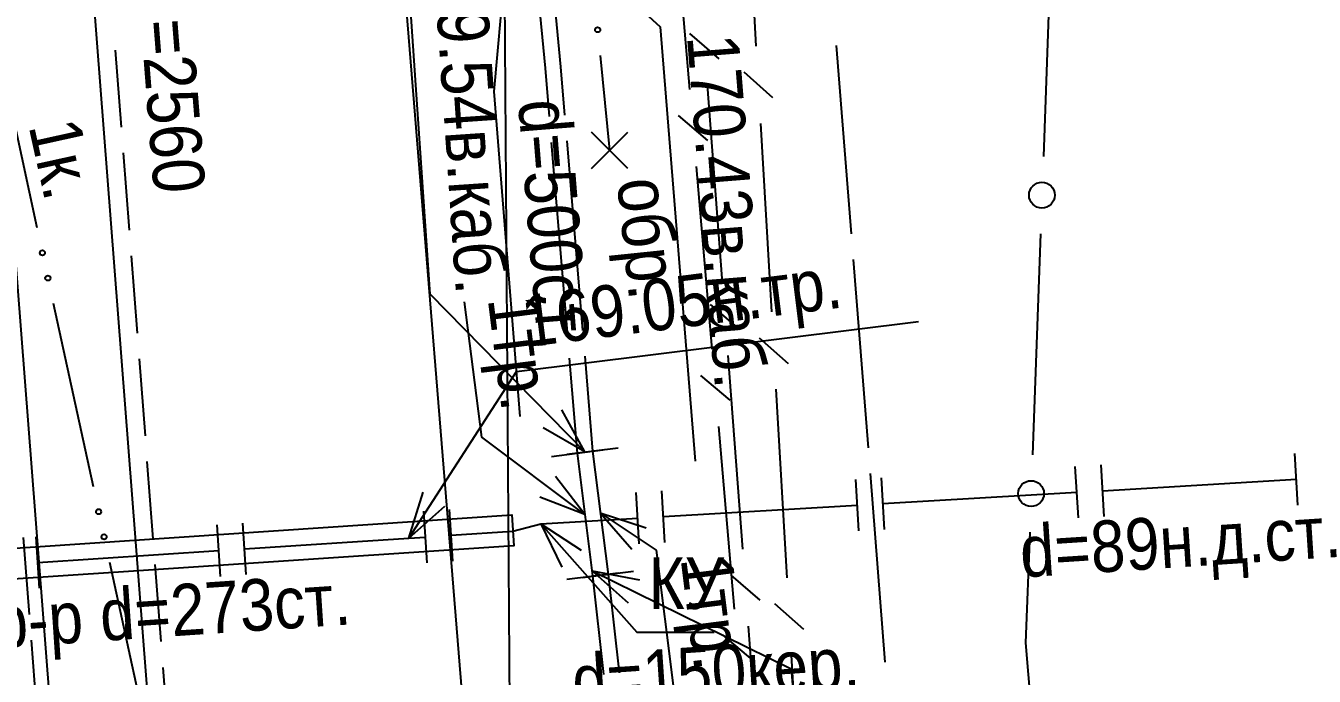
# Model space of a CAD drawing. Header units: metres. Extents: x -3947 to -3704, y 4976 to 6609.
# Drawn here: x -3845.8 to -3820.81, y 5846.71 to 5859.31 of the extents above; entities that cross this region are included whole.
import ezdxf
from ezdxf.enums import TextEntityAlignment as Align

# ---------------------------------------------------------------- set-up
doc = ezdxf.new("R2010")
doc.units = ezdxf.units.M
doc.header["$MEASUREMENT"] = 0
for name, color, linetype, lineweight in [('Водопровод', 7, 'Continuous', 25), ('Газопровод', 7, 'Continuous', 25), ('Кабели', 7, 'Continuous', 25), ('Кабель защиты', 7, 'Continuous', 25), ('Кабель связи', 7, 'Continuous', 25), ('Кабель электрический', 7, 'Continuous', 25), ('Канализация самотёчная', 7, 'Continuous', 25)]:
    doc.layers.add(name, color=color, linetype=linetype, lineweight=lineweight)
doc.styles.add('Style-RUSSIAN_1251', font='RUSSIAN_1251.shx')
doc.styles.add('Style-RUSSIAN_1251 I 0.00000', font='RUSSIAN_1251.shx')

msp = doc.modelspace()

# ---------------------------------------------------------------- linework, layer by layer
at = {"layer": 'Водопровод', "linetype": 'Continuous'}
msp.add_line((-3836.523, 5860.556), (-3836.373, 5839.204), dxfattribs=at)
at = {"layer": 'Водопровод', "linetype": 'Continuous', "flags": 128}
msp.add_lwpolyline([(-3836.522, 5860.269), (-3836.722, 5858.04), (-3836.219, 5851.742)], dxfattribs=at)
at = {"layer": 'Газопровод', "linetype": 'Continuous'}
for p, q in [((-3821.13, 5850.024), (-3821.189, 5851.023)), ((-3825.389, 5849.773), (-3825.448, 5850.771)), ((-3824.89, 5849.803), (-3824.948, 5850.801)), ((-3829.647, 5849.522), (-3829.706, 5850.52)), ((-3829.148, 5849.551), (-3829.207, 5850.55)), ((-3824.919, 5850.302), (-3821.159, 5850.523)), ((-3838.373, 5849.383), (-3838.094, 5850.275)), ((-3833.906, 5849.271), (-3833.965, 5850.269)), ((-3833.407, 5849.3), (-3833.466, 5850.298)), ((-3829.178, 5850.051), (-3825.418, 5850.272)), ((-3838.373, 5849.383), (-3837.674, 5850.003)), ((-3833.436, 5849.799), (-3829.677, 5850.021)), ((-3838.018, 5848.905), (-3838.084, 5849.903)), ((-3837.519, 5848.938), (-3837.585, 5849.936)), ((-3835.815, 5849.659), (-3833.935, 5849.77)), ((-3842.026, 5848.642), (-3842.092, 5849.64)), ((-3841.528, 5848.675), (-3841.593, 5849.673)), ((-3845.536, 5848.411), (-3845.601, 5849.409)), ((-3845.568, 5848.91), (-3842.059, 5849.141))]:
    msp.add_line(p, q, dxfattribs=at)
at = {"layer": 'Газопровод', "linetype": 'Continuous', "flags": 128}
for points in [[(-3838.373, 5849.383), (-3836.284, 5852.61), (-3828.488, 5853.585)], [(-3847.361, 5849.1), (-3836.375, 5849.834), (-3836.335, 5849.236), (-3847.314, 5848.502), (-3847.361, 5849.1)], [(-3837.552, 5849.437), (-3836.354, 5849.516), (-3835.815, 5849.659)], [(-3841.56, 5849.174), (-3838.373, 5849.383), (-3838.051, 5849.404)]]:
    msp.add_lwpolyline(points, dxfattribs=at)
at = {"layer": 'Кабели', "linetype": 'Continuous'}
for p, q in [((-3825.912, 5861.069), (-3826.068, 5856.782)), ((-3826.123, 5855.283), (-3826.278, 5850.996)), ((-3826.333, 5849.497), (-3826.411, 5847.353)), ((-3826.411, 5847.353), (-3826.268, 5845.584))]:
    msp.add_line(p, q, dxfattribs=at)
for centre in [(-3826.095, 5856.032), (-3826.306, 5850.246)]:
    msp.add_circle(centre, 0.25, dxfattribs=at)
at = {"layer": 'Кабель защиты', "linetype": 'Continuous'}
for q in [(-3835.404, 5848.82), (-3835.03, 5849.152)]:
    msp.add_line((-3835.815, 5849.659), q, dxfattribs=at)
at = {"layer": 'Кабель защиты', "linetype": 'Continuous', "flags": 128}
msp.add_lwpolyline([(-3835.815, 5849.659), (-3833.951, 5847.56), (-3832.454, 5847.56)], dxfattribs=at)
at = {"layer": 'Кабель связи', "linetype": 'Continuous'}
for p, q in [((-3831.853, 5862.576), (-3831.641, 5858.92)), ((-3833.234, 5861.62), (-3832.929, 5858.079)), ((-3846.357, 5858.953), (-3845.586, 5855.402)), ((-3832.354, 5858.674), (-3832.923, 5859.163)), ((-3834.663, 5858.741), (-3834.48, 5856.902)), ((-3831.877, 5858.421), (-3831.318, 5857.922)), ((-3832.296, 5854.418), (-3832.581, 5858.171)), ((-3833.152, 5857.573), (-3832.578, 5857.09)), ((-3834.834, 5856.548), (-3834.127, 5857.255)), ((-3834.126, 5856.548), (-3834.833, 5857.255)), ((-3831.554, 5857.423), (-3831.342, 5853.767)), ((-3832.801, 5856.584), (-3832.496, 5853.043)), ((-3845.268, 5853.936), (-3844.497, 5850.384)), ((-3831.955, 5853.426), (-3832.524, 5853.914)), ((-3831.578, 5853.267), (-3831.019, 5852.769)), ((-3831.898, 5849.169), (-3832.183, 5852.922)), ((-3832.718, 5852.537), (-3832.145, 5852.054)), ((-3831.255, 5852.269), (-3831.043, 5848.613)), ((-3832.367, 5851.548), (-3832.062, 5848.007)), ((-3844.178, 5848.918), (-3843.407, 5845.366)), ((-3831.557, 5848.177), (-3832.125, 5848.665)), ((-3831.279, 5848.114), (-3830.72, 5847.615)), ((-3832.285, 5847.501), (-3831.711, 5847.019)), ((-3831.499, 5843.92), (-3831.784, 5847.673)), ((-3830.956, 5847.116), (-3830.744, 5843.46))]:
    msp.add_line(p, q, dxfattribs=at)
for centre in [(-3834.712, 5859.238), (-3845.48, 5854.913), (-3845.374, 5854.424), (-3844.39, 5849.895), (-3844.284, 5849.407)]:
    msp.add_circle(centre, 0.05, dxfattribs=at)
at = {"layer": 'Кабель электрический', "linetype": 'Continuous'}
for p, q in [((-3829.79, 5855.282), (-3830.079, 5858.934)), ((-3835.611, 5857.055), (-3835.305, 5853.371)), ((-3835.311, 5857.086), (-3835.005, 5853.408)), ((-3829.461, 5851.131), (-3829.75, 5854.784)), ((-3835.263, 5852.872), (-3835.11, 5851.03)), ((-3834.963, 5852.909), (-3834.81, 5851.07)), ((-3834.957, 5851.055), (-3835.409, 5851.872)), ((-3834.957, 5851.055), (-3835.766, 5851.522)), ((-3835.606, 5850.967), (-3834.614, 5851.093)), ((-3835.306, 5851.008), (-3834.314, 5851.132)), ((-3834.96, 5849.84), (-3835.53, 5850.58)), ((-3829.133, 5846.981), (-3829.422, 5850.633)), ((-3834.96, 5849.84), (-3835.83, 5850.18)), ((-3834.66, 5849.875), (-3834.05, 5849.167)), ((-3834.66, 5849.875), (-3833.773, 5849.583)), ((-3835.306, 5848.587), (-3834.314, 5848.713)), ((-3835.006, 5848.618), (-3834.014, 5848.742)), ((-3834.816, 5848.748), (-3834.118, 5848.127)), ((-3834.816, 5848.748), (-3833.898, 5848.575)), ((-3834.81, 5848.65), (-3834.595, 5846.74)), ((-3834.51, 5848.68), (-3834.295, 5846.769))]:
    msp.add_line(p, q, dxfattribs=at)
at = {"layer": 'Кабель электрический', "linetype": 'Continuous', "flags": 128}
for points in [[(-3836.029, 5861.61), (-3833.496, 5859.293), (-3832.823, 5850.874)], [(-3835.994, 5861.235), (-3835.73, 5858.49), (-3835.652, 5857.554)], [(-3835.693, 5861.26), (-3835.43, 5858.52), (-3835.352, 5857.585)], [(-3834.957, 5851.055), (-3837.959, 5854.109), (-3838.424, 5860.908)], [(-3834.96, 5849.84), (-3836.96, 5851.34), (-3837.291, 5853.964)], [(-3835.11, 5851.03), (-3834.81, 5848.65)], [(-3834.81, 5851.07), (-3834.51, 5848.68)], [(-3834.66, 5849.875), (-3833.578, 5849.152), (-3833.249, 5846.528)], [(-3834.816, 5848.748), (-3830.957, 5846.851), (-3830.382, 5840.096)]]:
    msp.add_lwpolyline(points, dxfattribs=at)
at = {"layer": 'Канализация самотёчная', "linetype": 'Continuous'}
for p, q in [((-3838.705, 5863.057), (-3836.726, 5838.729)), ((-3844.066, 5858.843), (-3843.951, 5857.347)), ((-3843.912, 5856.849), (-3843.797, 5855.353)), ((-3843.759, 5854.854), (-3843.644, 5853.359)), ((-3843.605, 5852.86), (-3843.49, 5851.365)), ((-3843.452, 5850.866), (-3843.337, 5849.371)), ((-3845.732, 5847.9), (-3845.847, 5849.396)), ((-3843.299, 5848.872), (-3843.183, 5847.377)), ((-3845.578, 5845.906), (-3845.693, 5847.402)), ((-3843.145, 5846.878), (-3843.03, 5845.382))]:
    msp.add_line(p, q, dxfattribs=at)
at = {"layer": 'Канализация самотёчная', "linetype": 'Continuous', "flags": 128}
for points in [[(-3846.691, 5888.178), (-3836.283, 5753.992)], [(-3848.586, 5888.034), (-3838.178, 5753.845)]]:
    msp.add_lwpolyline(points, dxfattribs=at)

# ---------------------------------------------------------------- texts
at = {"layer": 'Водопровод', "linetype": 'Continuous', "style": 'Style-RUSSIAN_1251', "width": 0.899998}
msp.add_text('d=500ст.', height=1, rotation=274.5704, dxfattribs=at).set_placement((-3835.259, 5857.931), align=Align.TOP_LEFT)
at = {"layer": 'Газопровод', "linetype": 'Continuous', "style": 'Style-RUSSIAN_1251', "width": 0.899998}
msp.add_text('169.05н.тр.', height=1, rotation=7.1279, dxfattribs=at).set_placement((-3836.241, 5854.076), align=Align.TOP_LEFT)
at = {"layer": 'Газопровод', "linetype": 'Continuous'}
for s, rotation, style, width, p in [('d=89н.д.ст.', 3.7128, 'Style-RUSSIAN_1251', 0.899998, (-3826.49, 5848.619)), ('ф-р d=273ст.', 3.8268, 'Style-RUSSIAN_1251 I 0.00000', 0.9, (-3846.721, 5847.227))]:
    msp.add_text(s, height=1, rotation=rotation, dxfattribs=dict(at, style=style, width=width)).set_placement(p)
at = {"layer": 'Кабель защиты', "linetype": 'Continuous', "style": 'Style-RUSSIAN_1251', "width": 0.899998}
msp.add_text('КУ', height=1, dxfattribs=at).set_placement((-3833.726, 5849.01), align=Align.TOP_LEFT)
at = {"layer": 'Кабель связи', "linetype": 'Continuous', "style": 'Style-RUSSIAN_1251', "width": 0.899998}
for s, rotation, p in [('1к.', 282.4193, (-3845.75, 5857.373)), ('обр.', 275.8777, (-3834.338, 5856.32))]:
    msp.add_text(s, height=1, rotation=rotation, dxfattribs=at).set_placement(p)
at = {"layer": 'Кабель электрический', "linetype": 'Continuous', "style": 'Style-RUSSIAN_1251', "width": 0.9}
for s, rotation, p in [('169.54в.каб.', 273.9162, (-3836.928, 5861.011)), ('170.43в.каб.', 274.5704, (-3831.983, 5859.188)), ('1тр.', 277.1843, (-3835.852, 5854.145)), ('1тр.', 277.1545, (-3832.111, 5849.11))]:
    msp.add_text(s, height=1, rotation=rotation, dxfattribs=at).set_placement(p, align=Align.TOP_LEFT)
at = {"layer": 'Канализация самотёчная', "linetype": 'Continuous', "style": 'Style-RUSSIAN_1251', "width": 0.899998}
msp.add_text('щит d=2560', height=1, rotation=274.4531, dxfattribs=at).set_placement((-3843.825, 5862.616))
msp.add_text('d=150кер.', height=1, rotation=3.8268, dxfattribs=at).set_placement((-3835.238, 5847.112), align=Align.TOP_LEFT)

doc.saveas('drawing.dxf')
